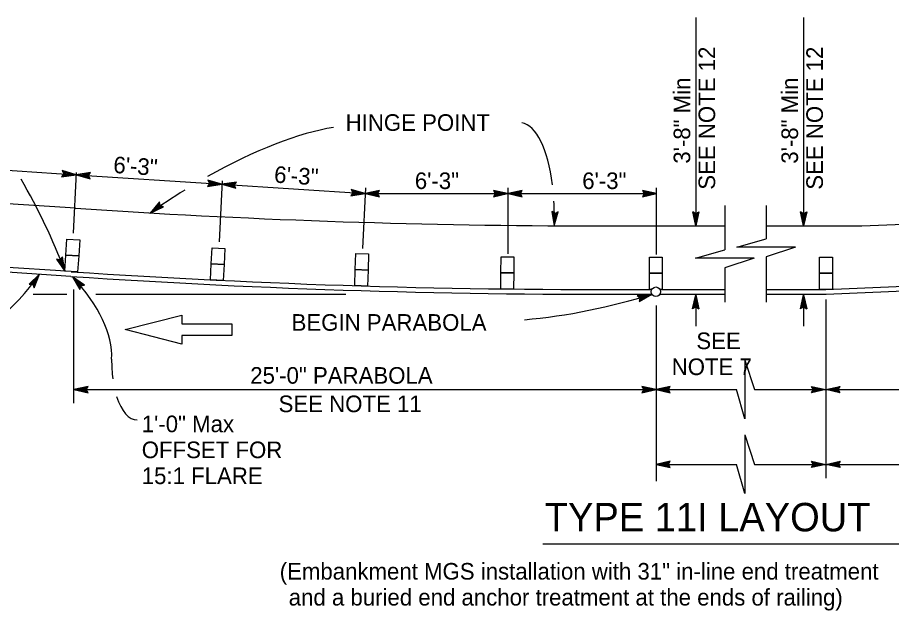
# Model space of a CAD drawing. Extents: x -893 to 867, y -474 to 712.
# Drawn here: x -350.8 to 17.7, y 177.6 to 427.7 of the extents above; entities that cross this region are included whole.
import ezdxf

# ---------------------------------------------------------------- set-up
doc = ezdxf.new("R2010")
doc.units = 0
for name, color, linetype in [('56 Stage 3 Anno', 7, 'Continuous'), ('57 Undefined', 7, 'Continuous'), ('60 Nongeo Data', 7, 'Continuous')]:
    doc.layers.add(name, color=color, linetype=linetype)

msp = doc.modelspace()

# ---------------------------------------------------------------- linework, layer by layer
at = {"layer": '56 Stage 3 Anno'}
for p, q in [((-64.8, 427.69), (-64.8, 339.78)), ((-19.34, 427.69), (-19.34, 339.78)), ((-522.76, 374.27), (-326.13, 361.38)), ((-331.31, 361.72), (-332.2, 360.44)), ((-332.2, 360.44), (-326.13, 361.38)), ((-326.13, 361.38), (-332.03, 363.1)), ((-332.03, 363.1), (-332.03, 363.1)), ((-332.03, 363.1), (-331.31, 361.72)), ((-331.96, 360.78), (-327.5, 361.47)), ((-327.51, 361.48), (-331.81, 362.73)), ((-331.7, 361.12), (-328.88, 361.56)), ((-328.88, 361.56), (-331.66, 362.37)), ((-331.51, 361.46), (-330.26, 361.65)), ((-330.26, 361.65), (-331.45, 362)), ((-326.08, 362.35), (-327.31, 336.72)), ((-320.05, 362.33), (-326.13, 361.38)), ((-326.13, 361.38), (-326.13, 361.38)), ((-326.13, 361.38), (-326.13, 361.38)), ((-326.13, 361.38), (-320.22, 359.66)), ((-326.13, 361.38), (-264.61, 357.35)), ((-320.29, 361.99), (-324.75, 361.29)), ((-324.74, 361.29), (-320.44, 360.04)), ((-320.55, 361.64), (-323.37, 361.21)), ((-323.37, 361.21), (-320.59, 360.4)), ((-320.75, 361.31), (-321.99, 361.12)), ((-320.94, 361.04), (-320.05, 362.33)), ((-320.05, 362.33), (-320.05, 362.33)), ((-332.2, 360.44), (-332.2, 360.44)), ((-321.99, 361.12), (-320.8, 360.77)), ((-320.22, 359.66), (-320.94, 361.04)), ((-320.22, 359.67), (-320.22, 359.67)), ((-269.79, 357.69), (-270.68, 356.41)), ((-264.61, 357.35), (-270.51, 359.07)), ((-270.51, 359.07), (-270.51, 359.07)), ((-270.51, 359.07), (-269.79, 357.69)), ((-265.99, 357.45), (-270.3, 358.7)), ((-270.18, 357.09), (-267.36, 357.53)), ((-267.36, 357.53), (-270.14, 358.34)), ((-269.99, 357.43), (-268.74, 357.62)), ((-268.74, 357.62), (-269.93, 357.97)), ((-264.54, 358.73), (-265.77, 333.07)), ((-258.53, 358.3), (-264.61, 357.35)), ((-258.77, 357.95), (-263.23, 357.26)), ((-259.03, 357.61), (-261.85, 357.17)), ((-259.42, 357.01), (-258.53, 358.3)), ((-258.53, 358.3), (-258.53, 358.3)), ((-270.68, 356.41), (-264.61, 357.35)), ((-270.68, 356.41), (-270.68, 356.41)), ((-270.44, 356.75), (-265.98, 357.44)), ((-264.61, 357.35), (-264.61, 357.35)), ((-264.61, 357.35), (-264.61, 357.35)), ((-264.61, 357.35), (-258.71, 355.63)), ((-264.61, 357.35), (-204.21, 353.39)), ((-263.22, 357.26), (-258.92, 356.01)), ((-261.85, 357.17), (-259.07, 356.36)), ((-259.23, 357.28), (-260.47, 357.08)), ((-260.47, 357.08), (-259.28, 356.74)), ((-258.71, 355.63), (-259.42, 357.01)), ((-258.71, 355.63), (-258.71, 355.63)), ((-204.21, 353.39), (-210.11, 355.11)), ((-210.11, 355.11), (-210.11, 355.11)), ((-210.11, 355.11), (-209.39, 353.73)), ((-205.59, 353.48), (-209.9, 354.74)), ((-206.96, 353.57), (-209.74, 354.38)), ((-208.34, 353.66), (-209.53, 354.01)), ((-204.09, 355.83), (-205.32, 330.24)), ((-198.2, 354.77), (-204.2, 353.43)), ((-198.42, 354.41), (-202.82, 353.43)), ((-198.65, 354.05), (-201.44, 353.43)), ((-199, 353.43), (-198.2, 354.77)), ((-198.2, 354.77), (-198.2, 354.77)), ((-144.13, 353.44), (-150.13, 354.77)), ((-150.13, 354.77), (-150.13, 354.77)), ((-150.13, 354.77), (-149.33, 353.44)), ((-145.53, 353.44), (-149.9, 354.41)), ((-146.9, 353.43), (-149.72, 354.06)), ((-144.04, 355.85), (-144.04, 328.06)), ((-137.95, 354.77), (-143.95, 353.44)), ((-138.17, 354.42), (-142.57, 353.44)), ((-138.4, 354.06), (-141.19, 353.44)), ((-138.75, 353.44), (-137.95, 354.77)), ((-137.95, 354.77), (-137.95, 354.77)), ((-81.3, 353.43), (-87.3, 354.76)), ((-87.3, 354.76), (-87.3, 354.76)), ((-87.3, 354.76), (-86.5, 353.43)), ((-82.69, 353.43), (-87.06, 354.4)), ((-84.06, 353.43), (-86.89, 354.05)), ((-81.36, 327.79), (-81.36, 355.85)), ((-209.39, 353.73), (-210.28, 352.45)), ((-210.28, 352.45), (-204.21, 353.39)), ((-210.28, 352.45), (-210.28, 352.45)), ((-210.04, 352.79), (-205.58, 353.48)), ((-209.78, 353.13), (-206.96, 353.57)), ((-209.59, 353.47), (-208.34, 353.66)), ((-204.21, 353.39), (-204.21, 353.39)), ((-204.2, 353.43), (-204.2, 353.43)), ((-204.2, 353.43), (-198.2, 352.1)), ((-204.2, 353.43), (-144.04, 353.43)), ((-202.81, 353.42), (-198.44, 352.46)), ((-201.44, 353.43), (-198.62, 352.8)), ((-198.83, 353.71), (-200.06, 353.43)), ((-200.06, 353.43), (-198.85, 353.16)), ((-198.2, 352.1), (-199, 353.43)), ((-198.2, 352.1), (-198.2, 352.1)), ((-149.33, 353.44), (-150.13, 352.1)), ((-150.13, 352.1), (-144.13, 353.44)), ((-150.13, 352.1), (-150.13, 352.1)), ((-149.92, 352.45), (-145.51, 353.43)), ((-149.68, 352.81), (-146.9, 353.43)), ((-149.51, 353.16), (-148.28, 353.43)), ((-148.28, 353.43), (-149.49, 353.7)), ((-144.13, 353.44), (-144.13, 353.44)), ((-144.04, 353.43), (-81.3, 353.43)), ((-143.95, 353.44), (-143.95, 353.44)), ((-143.95, 353.44), (-137.95, 352.1)), ((-142.56, 353.43), (-138.19, 352.46)), ((-141.19, 353.44), (-138.36, 352.81)), ((-138.58, 353.71), (-139.81, 353.44)), ((-139.81, 353.44), (-138.6, 353.17)), ((-137.95, 352.1), (-138.75, 353.44)), ((-137.95, 352.1), (-137.95, 352.1)), ((-86.5, 353.43), (-87.3, 352.09)), ((-87.3, 352.09), (-81.3, 353.43)), ((-87.3, 352.09), (-87.3, 352.09)), ((-87.08, 352.44), (-82.68, 353.43)), ((-86.85, 352.8), (-84.06, 353.43)), ((-86.67, 353.15), (-85.44, 353.43)), ((-85.44, 353.43), (-86.65, 353.69)), ((-81.3, 353.43), (-81.3, 353.43)), ((-290.93, 349.89), (-294.85, 345.15)), ((-294.85, 345.15), (-289.29, 347.78)), ((-290.88, 349.47), (-293.76, 346)), ((-293.75, 346), (-289.7, 347.92)), ((-290.85, 349.05), (-292.67, 346.85)), ((-292.67, 346.85), (-290.05, 348.08)), ((-290.77, 348.66), (-291.58, 347.69)), ((-291.58, 347.69), (-290.46, 348.22)), ((-290.74, 348.34), (-290.93, 349.89)), ((-290.93, 349.89), (-290.93, 349.89)), ((-289.29, 347.78), (-290.74, 348.34)), ((-289.29, 347.78), (-289.29, 347.78)), ((-52.51, 348.38), (-52.51, 329.72)), ((-35.18, 348.38), (-35.18, 334.35)), ((-294.85, 345.15), (-294.85, 345.15)), ((-124.15, 344.97), (-125.44, 345.85)), ((-125.44, 345.85), (-125.44, 345.85)), ((-125.44, 345.85), (-124.45, 339.78)), ((-125.1, 345.61), (-124.37, 341.16)), ((-124.75, 345.36), (-124.29, 342.54)), ((-124.45, 339.78), (-122.78, 345.69)), ((-124.42, 345.16), (-124.21, 343.92)), ((-124.36, 341.17), (-123.15, 345.48)), ((-124.29, 342.54), (-123.5, 345.32)), ((-124.21, 343.92), (-123.88, 345.11)), ((-122.78, 345.69), (-124.15, 344.97)), ((-122.78, 345.69), (-122.78, 345.69)), ((-124.45, 339.78), (-124.45, 339.78)), ((-47.52, 330.77), (-35.18, 334.35)), ((-64.85, 326.15), (-52.51, 329.72)), ((-22.79, 330.77), (-47.52, 330.77)), ((-22.79, 330.77), (-35.18, 326.76)), ((-332.77, 325.54), (-334.31, 325.78)), ((-334.31, 325.78), (-334.31, 325.78)), ((-334.31, 325.78), (-330.84, 320.71)), ((-333.9, 325.71), (-331.35, 321.99)), ((-333.48, 325.63), (-331.87, 323.27)), ((-333.09, 325.6), (-332.38, 324.56)), ((-331.83, 326.77), (-332.77, 325.54)), ((-332.38, 324.56), (-332.58, 325.78)), ((-331.87, 323.27), (-332.33, 326.13)), ((-331.36, 322), (-332.08, 326.42)), ((-330.84, 320.71), (-331.83, 326.77)), ((-331.83, 326.77), (-331.83, 326.77)), ((-40.13, 326.15), (-64.85, 326.15)), ((-40.13, 326.15), (-52.51, 322.13)), ((-35.18, 326.76), (-35.18, 307.57)), ((-330.84, 320.71), (-330.84, 320.71)), ((-52.51, 322.13), (-52.51, 307.57)), ((-341.49, 319.41), (-345.96, 315.2)), ((-342.27, 318.27), (-345.53, 315.2)), ((-343.04, 317.13), (-345.15, 315.15)), ((-344.09, 314.48), (-343.04, 317.13)), ((-343.93, 314.08), (-342.26, 318.27)), ((-343.75, 313.7), (-341.49, 319.41)), ((-341.49, 319.41), (-341.49, 319.41)), ((-322.55, 314.81), (-327.63, 318.29)), ((-327.63, 318.29), (-327.63, 318.29)), ((-327.63, 318.29), (-324.51, 312.99)), ((-322.96, 314.73), (-326.69, 317.28)), ((-326.68, 317.27), (-324.4, 313.41)), ((-345.96, 315.2), (-345.96, 315.2)), ((-345.96, 315.2), (-344.41, 315.12)), ((-343.82, 315.99), (-344.72, 315.14)), ((-344.41, 315.12), (-343.75, 313.7)), ((-344.28, 314.82), (-343.82, 315.99)), ((-343.75, 313.7), (-343.75, 313.7)), ((-323.38, 314.66), (-325.74, 316.27)), ((-325.74, 316.27), (-324.27, 313.78)), ((-323.76, 314.55), (-324.8, 315.26)), ((-324.8, 315.26), (-324.17, 314.19)), ((-324.51, 312.99), (-324.08, 314.49)), ((-324.08, 314.49), (-322.55, 314.81)), ((-322.55, 314.81), (-322.55, 314.81)), ((-344.26, 311.05), (-330.04, 311.05)), ((-327.17, 313.02), (-327.17, 265.05)), ((-324.51, 312.99), (-324.51, 312.99)), ((-317.74, 311.05), (-212.41, 311.05)), ((-83.37, 311.05), (-89.49, 310.48)), ((-89.49, 310.48), (-89.49, 310.48)), ((-89.49, 310.48), (-88.32, 309.45)), ((-84.7, 310.62), (-89.16, 310.21)), ((-86, 310.2), (-88.88, 309.93)), ((-88.67, 307.93), (-83.37, 311.05)), ((-88.58, 308.34), (-84.69, 310.62)), ((-87.32, 309.78), (-88.55, 309.66)), ((-88.47, 308.75), (-86, 310.2)), ((-88.4, 309.14), (-87.32, 309.78)), ((-83.37, 311.05), (-83.37, 311.05)), ((-64.8, 310.74), (-64.8, 297.52)), ((-19.34, 310.74), (-19.34, 297.52)), ((-88.32, 309.45), (-88.67, 307.93)), ((-88.67, 307.93), (-88.67, 307.93)), ((-81.55, 306.16), (-81.55, 232.14)), ((-9.94, 308.7), (-9.94, 233.36)), ((-9.94, 306.16), (-9.94, 233.7)), ((-44.05, 283.12), (-40.03, 270.73)), ((-44.05, 283.12), (-44.05, 258.39)), ((-321.08, 272.07), (-327.08, 270.73)), ((-327.08, 270.73), (-81.55, 270.73)), ((-327.08, 270.73), (-327.08, 270.73)), ((-327.08, 270.73), (-321.08, 269.4)), ((-321.3, 271.72), (-325.7, 270.73)), ((-325.69, 270.73), (-321.31, 269.76)), ((-321.53, 271.36), (-324.32, 270.74)), ((-324.32, 270.74), (-321.49, 270.11)), ((-321.71, 271.01), (-322.94, 270.74)), ((-322.94, 270.74), (-321.73, 270.47)), ((-321.88, 270.73), (-321.08, 272.07)), ((-321.08, 269.4), (-321.88, 270.73)), ((-321.08, 272.07), (-321.08, 272.07)), ((-321.08, 269.4), (-321.08, 269.4)), ((-81.55, 270.73), (-87.55, 272.06)), ((-87.55, 272.06), (-87.55, 272.06)), ((-87.55, 272.06), (-86.75, 270.73)), ((-86.75, 270.73), (-87.55, 269.39)), ((-87.55, 269.39), (-81.55, 270.73)), ((-87.55, 269.39), (-87.55, 269.39)), ((-87.33, 269.75), (-82.93, 270.73)), ((-82.94, 270.74), (-87.31, 271.7)), ((-84.31, 270.73), (-87.13, 271.36)), ((-87.1, 270.11), (-84.31, 270.73)), ((-86.92, 270.46), (-85.69, 270.73)), ((-85.69, 270.73), (-86.9, 271)), ((-75.55, 272.07), (-81.55, 270.73)), ((-81.55, 270.73), (-47.62, 270.73)), ((-81.55, 270.73), (-81.55, 270.73)), ((-81.55, 270.73), (-75.55, 269.4)), ((-81.55, 270.73), (-81.55, 270.73)), ((-75.76, 271.72), (-80.17, 270.73)), ((-80.16, 270.73), (-75.78, 269.76)), ((-76, 271.36), (-78.78, 270.74)), ((-78.78, 270.74), (-75.96, 270.11)), ((-76.17, 271.01), (-77.4, 270.74)), ((-77.4, 270.74), (-76.19, 270.47)), ((-76.35, 270.73), (-75.55, 272.07)), ((-75.55, 269.4), (-76.35, 270.73)), ((-75.55, 272.07), (-75.55, 272.07)), ((-75.55, 269.4), (-75.55, 269.4)), ((-44.05, 258.39), (-47.62, 270.73)), ((-40.03, 270.73), (-9.94, 270.73)), ((-15.14, 270.73), (-15.94, 272.07)), ((-15.94, 272.07), (-15.94, 272.07)), ((-15.94, 272.07), (-9.94, 270.73)), ((-9.94, 270.73), (-15.94, 269.4)), ((-15.94, 269.4), (-15.14, 270.73)), ((-15.94, 269.4), (-15.94, 269.4)), ((-15.73, 271.72), (-11.32, 270.73)), ((-11.33, 270.73), (-15.71, 269.76)), ((-12.71, 270.74), (-15.53, 270.11)), ((-15.49, 271.36), (-12.71, 270.74)), ((-15.32, 271.01), (-14.09, 270.74)), ((-14.09, 270.74), (-15.3, 270.47)), ((-10.44, 270.73), (454.39, 270.73)), ((-9.94, 270.73), (-9.94, 270.73)), ((-44.05, 251.6), (-40.03, 239.22)), ((-44.05, 251.6), (-44.05, 226.88)), ((-75.55, 240.56), (-81.55, 239.22)), ((-75.76, 240.2), (-80.17, 239.22)), ((-76, 239.84), (-78.78, 239.22)), ((-76.35, 239.22), (-75.55, 240.56)), ((-75.55, 240.56), (-75.55, 240.56)), ((-15.14, 239.22), (-15.94, 240.56)), ((-15.94, 240.56), (-15.94, 240.56)), ((-15.94, 240.56), (-9.94, 239.22)), ((-15.73, 240.2), (-11.32, 239.22)), ((-15.49, 239.84), (-12.71, 239.22)), ((-9.94, 239.22), (-3.94, 240.55)), ((-8.55, 239.22), (-4.18, 240.19)), ((-7.18, 239.22), (-4.36, 239.84)), ((-3.94, 240.55), (-4.74, 239.22)), ((-3.94, 240.55), (-3.94, 240.55)), ((-81.55, 239.22), (-47.62, 239.22)), ((-81.55, 239.22), (-81.55, 239.22)), ((-81.55, 239.22), (-75.55, 237.89)), ((-80.16, 239.22), (-75.78, 238.25)), ((-78.78, 239.22), (-75.96, 238.6)), ((-76.17, 239.5), (-77.4, 239.22)), ((-77.4, 239.22), (-76.19, 238.95)), ((-75.55, 237.89), (-76.35, 239.22)), ((-75.55, 237.89), (-75.55, 237.89)), ((-44.05, 226.88), (-47.62, 239.22)), ((-40.03, 239.22), (-9.94, 239.22)), ((-9.94, 239.22), (-15.94, 237.89)), ((-15.94, 237.89), (-15.14, 239.22)), ((-15.94, 237.89), (-15.94, 237.89)), ((-11.33, 239.22), (-15.71, 238.25)), ((-12.71, 239.22), (-15.53, 238.6)), ((-15.32, 239.5), (-14.09, 239.22)), ((-14.09, 239.22), (-15.3, 238.95)), ((-10.44, 239.22), (454.83, 239.22)), ((-9.94, 239.22), (-9.94, 239.22)), ((-3.94, 237.88), (-9.94, 239.22)), ((-9.94, 239.22), (-9.94, 239.22)), ((-4.16, 238.24), (-8.56, 239.22)), ((-4.39, 238.6), (-7.18, 239.22)), ((-5.8, 239.22), (-4.59, 239.48)), ((-4.57, 238.94), (-5.8, 239.22)), ((-4.74, 239.22), (-3.94, 237.88)), ((-3.94, 237.88), (-3.94, 237.88))]:
    msp.add_line(p, q, dxfattribs=at)
for points in [[(-63.48, 345.69), (-64.8, 339.78), (-66.11, 345.69), (-65.76, 345.48), (-64.8, 341.15), (-63.83, 345.48), (-64.18, 345.27), (-64.8, 342.5), (-65.41, 345.27), (-65.06, 345.06), (-64.8, 343.86), (-64.53, 345.06), (-64.8, 344.9), (-66.11, 345.69), (-64.8, 344.9)], [(-18.02, 345.69), (-19.34, 339.78), (-20.65, 345.69), (-20.3, 345.48), (-19.34, 341.15), (-18.37, 345.48), (-18.72, 345.27), (-19.34, 342.5), (-19.95, 345.27), (-19.6, 345.06), (-19.34, 343.86), (-19.07, 345.06), (-19.34, 344.9), (-20.65, 345.69), (-19.34, 344.9)], [(-66.12, 304.83), (-64.8, 310.74), (-63.49, 304.83), (-63.84, 305.04), (-64.8, 309.37), (-65.77, 305.04), (-65.42, 305.25), (-64.8, 308.02), (-64.19, 305.25), (-64.54, 305.46), (-64.8, 306.66), (-65.07, 305.46), (-64.8, 305.62), (-63.49, 304.83), (-64.8, 305.62)], [(-20.66, 304.83), (-19.34, 310.74), (-18.03, 304.83), (-18.38, 305.04), (-19.34, 309.37), (-20.31, 305.04), (-19.96, 305.25), (-19.34, 308.02), (-18.73, 305.25), (-19.08, 305.46), (-19.34, 306.66), (-19.61, 305.46), (-19.34, 305.62), (-18.03, 304.83), (-19.34, 305.62)], [(-4.04, 269.41), (-9.94, 270.73), (-4.04, 272.04), (-4.25, 271.69), (-8.57, 270.74), (-4.25, 269.76), (-4.45, 270.11), (-7.22, 270.73), (-4.46, 271.34), (-4.67, 271), (-5.86, 270.73), (-4.66, 270.46), (-4.83, 270.73), (-4.04, 272.04), (-4.83, 270.73)]]:
    msp.add_lwpolyline(points, close=True, dxfattribs=at)
for centre, major_axis, ratio, start_param, end_param in [((-265.18, 335.92), (-67.8, -41.06), 0.303891, 3.768998, 4.610444), ((-143, 332.23), (-4.34, -51.05), 0.354053, 2.11076, 3.112946), ((-356.98, 333.58), (30.79, -63.57), 0.268262, 1.239488, 1.857495), ((-265.18, 335.92), (-67.8, -41.06), 0.303891, 4.751653, 4.975223), ((-143, 332.23), (-4.34, -51.05), 0.354053, 1.749177, 1.96217), ((-356.99, 341.92), (-27.54, -48.21), 0.454049, 0.325869, 1.355692), ((-398.48, 312.24), (85.59, -36.3), 0.485294, 0.172068, 0.828131), ((-115.56, 327.61), (77.76, 15.4), 0.303891, 4.372423, 5.078242), ((-298.7, 287.7), (-2.06, -29.72), 0.412813, 4.879779, 5.172875), ((-298.7, 287.7), (-2.06, -29.72), 0.412813, 5.473034, 6.315622)]:
    msp.add_ellipse(centre, major_axis=major_axis, ratio=ratio, start_param=start_param, end_param=end_param, dxfattribs=at)
at = {"layer": '57 Undefined'}
for p, q in [((-129.27, 205.75), (42.36, 205.75)), ((-112.6, 205.75), (26.28, 205.75))]:
    msp.add_line(p, q, dxfattribs=at)
at = {"layer": '60 Nongeo Data'}
for p, q in [((-326.36, 347.24), (-518.17, 359.86)), ((5.27, 339.78), (436.1, 359.06)), ((-113.84, 339.78), (-52.51, 339.78)), ((-35.18, 339.78), (5.27, 339.78)), ((-328.16, 320.49), (-519.76, 333.14)), ((-9.9, 313.02), (431.06, 331.88)), ((-328.3, 318.5), (-519.89, 331.15)), ((-9.84, 311.05), (438.87, 330.24)), ((-79.89, 313.02), (-52.51, 313.02)), ((-79.89, 311.05), (-52.51, 311.05)), ((-35.18, 313.02), (-9.9, 313.02)), ((-35.18, 311.05), (-9.84, 311.05)), ((-305.4, 296.04), (-281.49, 302.18)), ((-281.49, 302.18), (-281.49, 298.54)), ((-281.49, 298.54), (-260.39, 298.54)), ((-260.39, 298.54), (-260.39, 296.04)), ((-281.49, 289.91), (-305.4, 296.04)), ((-260.39, 296.04), (-260.39, 293.54)), ((-260.39, 293.54), (-281.49, 293.54)), ((-281.49, 293.54), (-281.49, 289.91))]:
    msp.add_line(p, q, dxfattribs=at)
for points in [[(-329.97, 334.21), (-324.57, 333.86), (-325.01, 327.11), (-330.42, 327.46)], [(-268.79, 330.56), (-263.37, 330.3), (-263.71, 323.54), (-269.12, 323.81)], [(-208.2, 328.11), (-202.79, 327.94), (-203, 321.18), (-208.41, 321.35)], [(-330.42, 327.46), (-325.01, 327.11), (-325.46, 320.35), (-330.86, 320.71)], [(-146.9, 326.76), (-141.48, 326.69), (-141.56, 319.93), (-146.98, 319.99)], [(-84.34, 326.55), (-78.92, 326.55), (-78.92, 319.79), (-84.34, 319.79)], [(-12.59, 326.55), (-7.17, 326.55), (-7.17, 319.79), (-12.58, 319.79)], [(-269.12, 323.81), (-263.71, 323.54), (-264.04, 316.78), (-269.45, 317.05)], [(-208.41, 321.35), (-203, 321.18), (-203.2, 314.42), (-208.62, 314.58)], [(-146.98, 319.99), (-141.56, 319.93), (-141.64, 313.16), (-147.06, 313.22)], [(-12.58, 319.79), (-7.17, 319.79), (-7.16, 313.02), (-12.58, 313.02)]]:
    msp.add_lwpolyline(points, close=True, dxfattribs=at)
msp.add_lwpolyline([(-83.37, 313.02), (-84.34, 313.02), (-84.34, 319.79), (-78.92, 319.79), (-78.92, 313.02), (-79.89, 313.02)], dxfattribs=at)
msp.add_circle((-81.63, 312.03), 2, dxfattribs=at)
for radius, end in [(3298.16, 269.83757), (3326.96, 270.36382), (3324.97, 270.36382)]:
    msp.add_arc((-104.49, 3637.92), radius, 266.14273, end, dxfattribs=at)

# ---------------------------------------------------------------- texts
at = {"layer": '57 Undefined'}
for s, rotation, p in [('SEE NOTE 12', 90, (-56.64, 355.05)), ('SEE NOTE 12', 90, (-11.19, 355.05)), ('3\'-8" Min ', 90, (-67.14, 366.02)), ('3\'-8" Min ', 90, (-21.69, 366.02)), ('6\'-3"', 356.2497, (-310.58, 362.14)), ('6\'-3"', 356.2497, (-242.77, 358.07))]:
    msp.add_text(s, height=7, rotation=rotation, dxfattribs=at).set_placement(p)
for s, height, p in [('HINGE POINT', 7, (-212.45, 379.88)), ('6\'-3"', 7, (-183.27, 355.33)), ('6\'-3"', 7, (-112.68, 355.33)), ('BEGIN PARABOLA', 7, (-235.24, 295.56)), ('SEE', 7, (-64.55, 287.81)), ('NOTE 7', 7, (-74.96, 276.87)), ('25\'-0" PARABOLA', 7, (-252.68, 273.23)), ('SEE NOTE 11', 7, (-240.73, 261.23)), ('1\'-0" Max', 7, (-298.43, 252.77)), ('OFFSET FOR', 7, (-298.43, 241.83)), ('15:1 FLARE', 7, (-298.43, 230.89)), ('TYPE 11I LAYOUT', 12, (-128.48, 210.96)), ('(Embankment MGS installation with 31" in-line end treatment', 7, (-240.26, 190.61)), ('and a buried end anchor treatment at the ends of railing)', 7, (-236.46, 179.67))]:
    msp.add_text(s, height=height, dxfattribs=at).set_placement(p)

doc.saveas('drawing.dxf')
